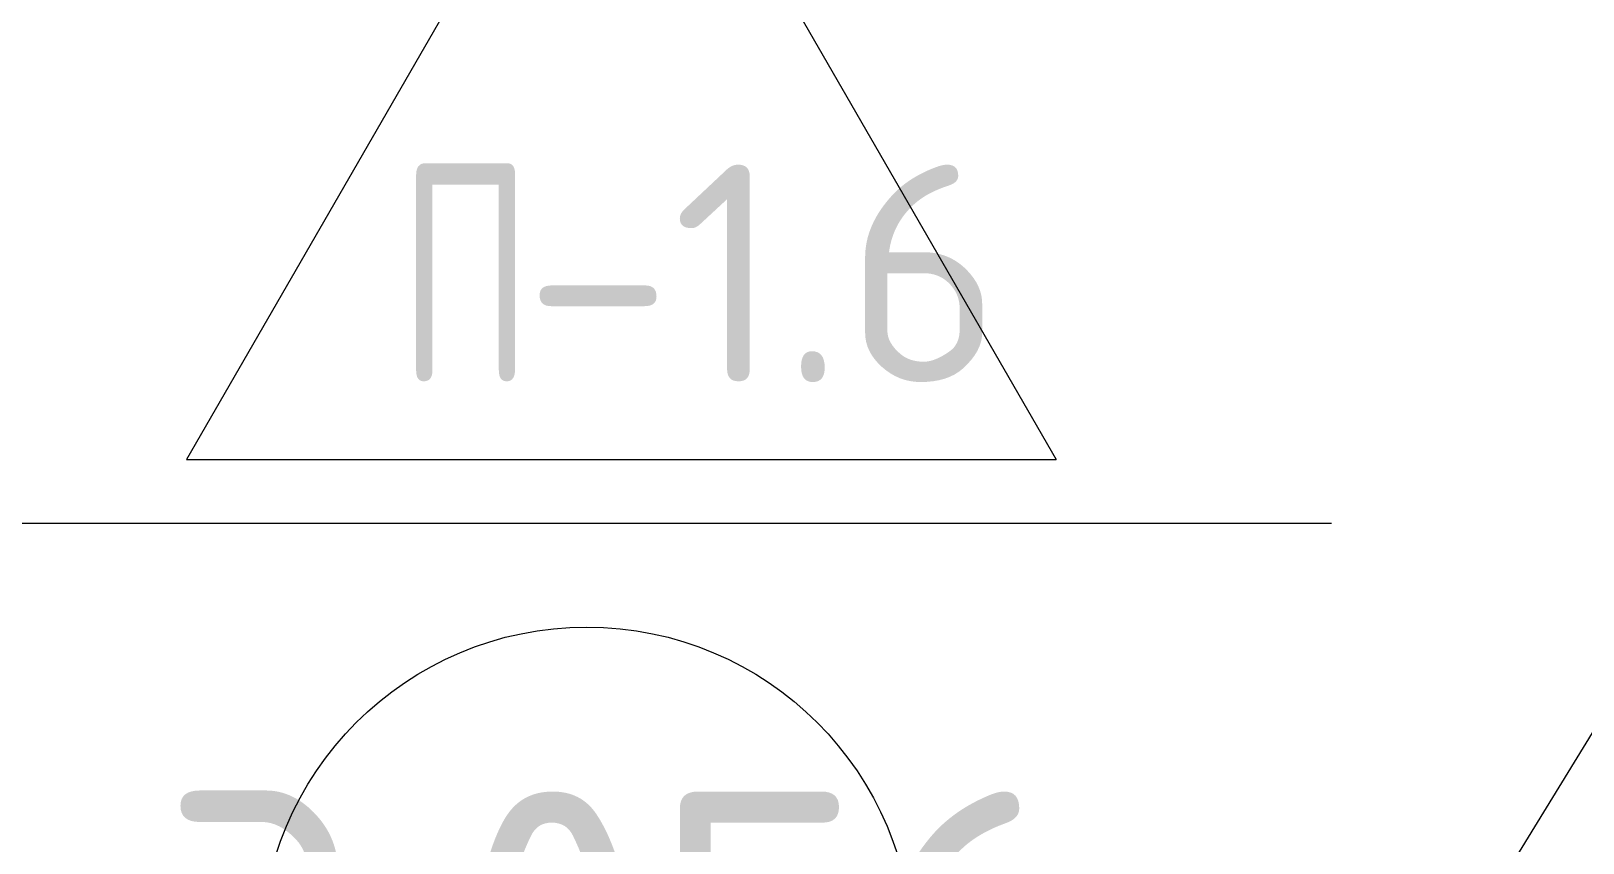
# Model space of a CAD drawing. Header units: millimetres. Extents: x -68946 to 690821, y -552984 to 293768.
# Drawn here: x 165814 to 167242, y -241225 to -240478 of the extents above; entities that cross this region are included whole.
import ezdxf

# ---------------------------------------------------------------- set-up
doc = ezdxf.new("R2010")
doc.units = ezdxf.units.MM
doc.linetypes.add('ADSK_Линия сетки', pattern=[2500, 2000, -250, 0, -250])
for name, color, linetype, lineweight in [('A-AREA-____-IDEN', 250, 'Continuous', 9), ('A-DETL-____-OTLN', 250, 'Continuous', 5), ('A-FLOR-____-IDEN', 250, 'Continuous', 9), ('S-GRID-____-OTLN', 250, 'Continuous', 9)]:
    doc.layers.add(name, color=color, linetype=linetype, lineweight=lineweight)
doc.styles.add('ISOCPEUR_1', font='isocpeur.ttf', dxfattribs={"width": 0.9, "height": 250})
doc.styles.add('ISOCPEUR_2', font='isocpeur.ttf', dxfattribs={"height": 160})

# ---------------------------------------------------------------- blocks, each defined once
blk = doc.blocks.new('AAR_СКБ_Марка_Помещения_мал - Номер-28977439-АР1_Маркировочный план 3 этажа секция 2_3')
at = {"layer": 'A-AREA-____-IDEN'}
blk.add_circle((-0.028, 0), 3, dxfattribs=at)
blk = doc.blocks.new('AAR_СКБ_Марка_Перекрытия - Марка пола-17325028-АР1_Маркировочный план 3 этажа секция 2_3')
at = {"layer": 'A-FLOR-____-IDEN'}
for p, q in [((0, 6.932), (-4.002, 0)), ((0, 6.932), (4.002, 0)), ((-4.002, 0), (4.002, 0))]:
    blk.add_line(p, q, dxfattribs=at)

msp = doc.modelspace()

# ---------------------------------------------------------------- linework, layer by layer
at = {"layer": 'A-DETL-____-OTLN', "lineweight": 9}
msp.add_line((166447.7601, -242430.9286), (167982.5073, -239930.9286), dxfattribs=at)
at = {"layer": 'S-GRID-____-OTLN', "linetype": 'ADSK_Линия сетки'}
msp.add_line((184510.8783, -240930.9286), (127372.9057, -240930.9286), dxfattribs=at)

# ---------------------------------------------------------------- block references
at = {"layer": 'A-AREA-____-IDEN', "xscale": 99.99999999999993, "yscale": 99.99999999999993, "zscale": 99.99999999999993}
msp.add_blockref('AAR_СКБ_Марка_Помещения_мал - Номер-28977439-АР1_Маркировочный план 3 этажа секция 2_3', (166327.7153, -241326.2902), dxfattribs=at)
at = {"layer": 'A-FLOR-____-IDEN', "xscale": 99.99999999999993, "yscale": 99.99999999999993, "zscale": 99.99999999999993}
msp.add_blockref('AAR_СКБ_Марка_Перекрытия - Марка пола-17325028-АР1_Маркировочный план 3 этажа секция 2_3', (166356.7331, -240872.2452), dxfattribs=at)

# ---------------------------------------------------------------- texts
at = {"layer": 'A-AREA-____-IDEN', "insert": (165930.9761, -241177.6304), "char_height": 300, "width": 654.177, "attachment_point": 1, "style": 'ISOCPEUR_1'}
msp.add_mtext('3.056', dxfattribs=at)
at = {"layer": 'A-FLOR-____-IDEN', "char_height": 200, "attachment_point": 1, "style": 'ISOCPEUR_2'}
for s, insert, width in [('\\fISOCPEUR|b0|i0|c204|p34|;\\W.7;П', (166151.4981, -240600.8594), 140.295312), ('-1.6', (166267.2533, -240600.8594), 381.60325)]:
    msp.add_mtext(s, dxfattribs=dict(at, insert=insert, width=width))

doc.saveas('drawing.dxf')
